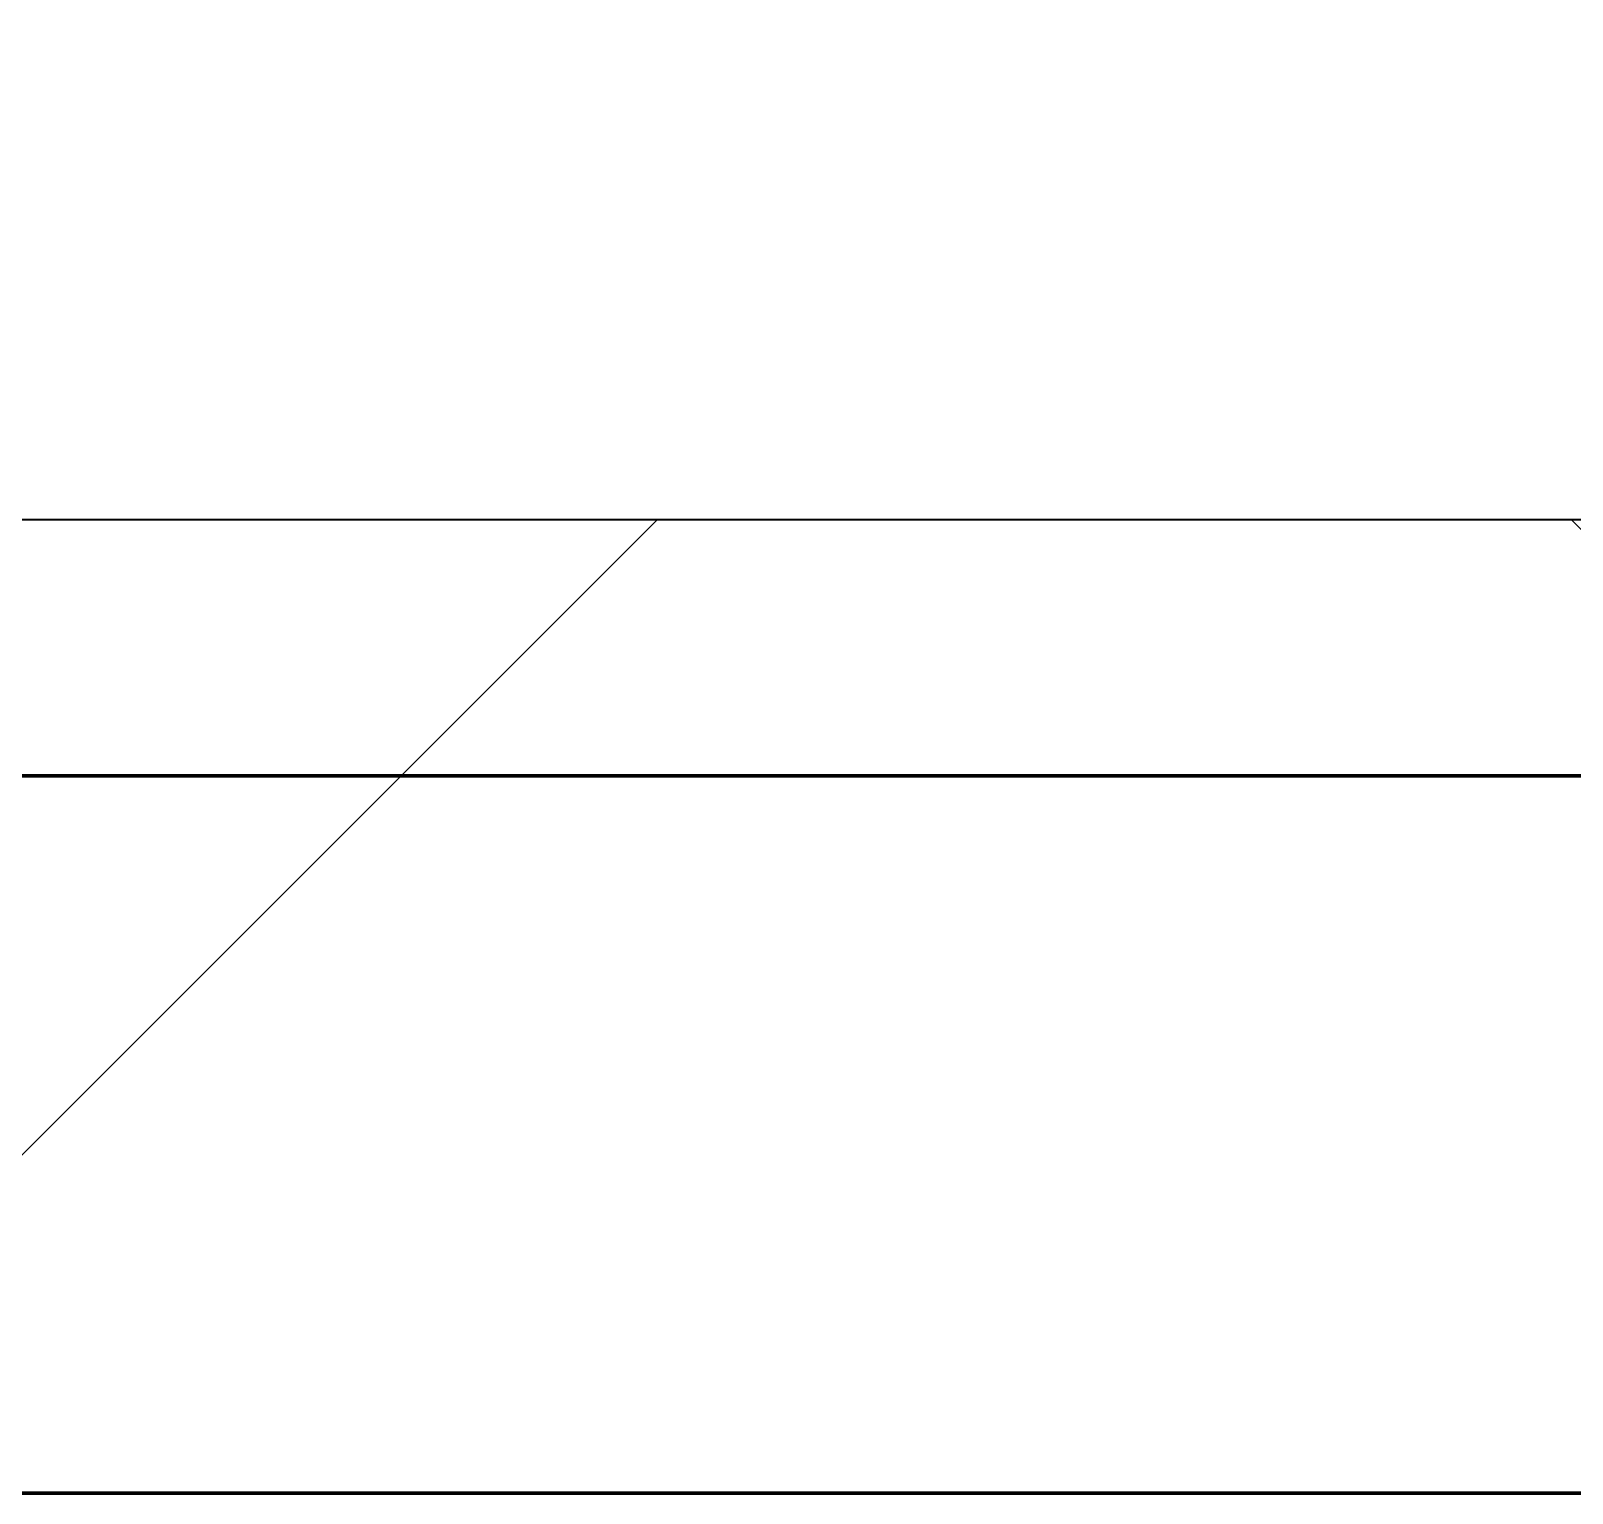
# Model space of a CAD drawing. Header units: millimetres. Extents: x -726012 to -647389, y -20772 to 18805.
# Drawn here: x -703004.6 to -702703.9, y -3460.9 to -3175.6 of the extents above; entities that cross this region are included whole.
import ezdxf
from ezdxf.xclip import XClip

# ---------------------------------------------------------------- set-up
doc = ezdxf.new("R2010")
doc.units = ezdxf.units.MM
doc.header["$XCLIPFRAME"] = 0
for name, color, linetype, lineweight in [('A-GLAZ-CURT', 2, 'Continuous', 9), ('A-WALL', 5, 'Continuous', 35), ('A-WALL-FNSH', 2, 'Continuous', 35), ('A-WALL-PATT', 1, 'Continuous', 35)]:
    doc.layers.add(name, color=color, linetype=linetype, lineweight=lineweight)
doc.layers.add('A11_ALU.SOLID SHEET', color=2, linetype='Continuous')

# ---------------------------------------------------------------- blocks, each defined once
blk = doc.blocks.new('PPLS-PP19_Custom Tile Pattern - Custom Tile Pattern-V156-4233-01 ENLARGED MULTI-PURPOSE LEVEL - REFLECTED CEILING PLAN - SHEET 4')
at = {"layer": 'A-GLAZ-CURT'}
for p, q in [((-300, 0), (300, 0)), ((300, 0), (-300, 0)), ((230.06, 0), (300, 0)), ((-300, -50), (300, -50)), ((300, -50), (-300, -50))]:
    blk.add_line(p, q, dxfattribs=at)
for points, knots in [([(300, 0), (286.53, 0), (254.22, 0), (207.11, 0), (177.41, 0), (159.34, 0), (158.33, 0), (158.3, 0)], [-285.253232, -285.253232, -285.253232, -285.253232, -244.693688, -187.987675, -143.776725, -129.632772, -123.352749, -123.352749, -123.352749, -123.352749]), ([(171.51, 0), (176.48, 0), (193.23, 0), (201.73, 0), (208.81, 0), (213.9, 0), (241.96, 0), (266.73, 0), (281.71, 0), (291.71, 0), (296.52, 0), (297.86, 0), (298.09, 0)], [-7971.819559, -7971.819559, -7971.819559, -7971.819559, -7784.112253, -7606.717214, -7289.299508, -7042.621073, -6582.165592, -6068.460911, -5766.029927, -5566.724884, -5280.360606, -5199.253518, -5199.253518, -5199.253518, -5199.253518]), ([(300, 0), (288.22, 0), (262, 0), (230.43, 0), (219.94, 0), (219.02, 0)], [-12528.858583, -12528.858583, -12528.858583, -12528.858583, -11905.454923, -11162.864862, -10856.732305, -10856.732305, -10856.732305, -10856.732305]), ([(284.76, 0), (284.76, 0), (285.09, 0), (287.47, 0), (293.59, 0), (297.76, 0), (300, 0)], [-4110.630118, -4110.630118, -4110.630118, -4110.630118, -4053.389046, -3959.664717, -3862.421465, -3746.95702, -3746.95702, -3746.95702, -3746.95702]), ([(297.38, 0), (295.84, 0), (291.62, 0), (285.38, 0), (284.87, 0)], [-4803.172655, -4803.172655, -4803.172655, -4803.172655, -4358.271401, -4143.037883, -4143.037883, -4143.037883, -4143.037883])]:
    blk.add_open_spline(points, degree=3, knots=knots, dxfattribs=at)
blk = doc.blocks.new('PPLS-PP19_Custom Tile Pattern - Custom Tile Pattern-V157-4233-01 ENLARGED MULTI-PURPOSE LEVEL - REFLECTED CEILING PLAN - SHEET 4')
at = {"layer": 'A-GLAZ-CURT'}
for p, q in [((-300, 0), (300, 0)), ((300, 0), (-300, 0)), ((-293.07, 0), (-275.75, 0)), ((-275.75, 0), (-293.07, 0)), ((-222.32, 0), (-213.8, 0)), ((-213.8, 0), (-222.32, 0)), ((-213.66, 0), (-205, 0)), ((-205, 0), (-213.66, 0)), ((-300, -50), (300, -50)), ((300, -50), (-300, -50))]:
    blk.add_line(p, q, dxfattribs=at)
at = {"layer": 'A-GLAZ-CURT', "flags": 128}
for points in [[(-300, 0), (-291.56, 0), (-283.3, 0), (-275.2, 0), (-267.26, 0), (-259.45, 0), (-251.77, 0), (-244.2, 0), (-236.74, 0), (-229.36, 0), (-222.06, 0), (-214.83, 0)], [(-145.5, 0), (-150.63, 0), (-155.53, 0), (-160.27, 0), (-164.95, 0), (-169.65, 0), (-174.47, 0), (-179.49, 0), (-184.81, 0), (-190.44, 0), (-196.37, 0), (-202.58, 0), (-209.04, 0), (-215.73, 0), (-222.63, 0), (-229.72, 0), (-236.97, 0), (-244.39, 0), (-251.96, 0), (-259.67, 0), (-267.51, 0), (-275.48, 0), (-283.55, 0), (-291.73, 0), (-300, 0)], [(-213.79, 0), (-207.71, 0), (-200.76, 0), (-194.02, 0), (-187.54, 0), (-181.38, 0), (-175.58, 0), (-170.25, 0), (-165.64, 0), (-162.01, 0), (-159.53, 0), (-157.46, 0), (-154.52, 0), (-149.42, 0), (-141.84, 0), (-132.81, 0), (-126.08, 0)], [(-125.17, 0), (-128.55, 0), (-134.16, 0), (-140.03, 0), (-145.47, 0)]]:
    blk.add_lwpolyline(points, dxfattribs=at)
at = {"layer": 'A-GLAZ-CURT'}
for points, knots in [([(-300, 0), (-284.65, 0), (-236.57, 0), (-174.61, 0), (-129.95, 0), (-110.8, 0), (-99.5, 0), (-91.46, 0)], [-5323.127839, -5323.127839, -5323.127839, -5323.127839, -4502.809032, -2700.551212, -1002.059161, -460.363443, 0, 0, 0, 0]), ([(-145.61, 0), (-165.95, 0), (-207.65, 0), (-262.56, 0), (-294.48, 0), (-300, 0)], [-16829.876344, -16829.876344, -16829.876344, -16829.876344, -15131.813646, -13729.592194, -13439.944408, -13439.944408, -13439.944408, -13439.944408]), ([(-145.58, 0), (-147.7, 0), (-148.17, 0), (-158.72, 0), (-174.02, 0), (-185.59, 0), (-209.77, 0), (-232.01, 0), (-255.22, 0), (-262.59, 0), (-264.9, 0), (-265.4, 0)], [-2880.500734, -2880.500734, -2880.500734, -2880.500734, -2477.344047, -2237.412286, -2029.680487, -1755.085331, -1400.429864, -858.079193, -543.655514, -208.940337, 0, 0, 0, 0]), ([(-258.6, 0), (-257.91, 0), (-254.26, 0), (-241.25, 0), (-226.4, 0), (-216.75, 0), (-213.81, 0)], [-5722.54675, -5722.54675, -5722.54675, -5722.54675, -5657.471696, -5413.335975, -5017.494783, -4855.082018, -4855.082018, -4855.082018, -4855.082018]), ([(-213.8, 0), (-216.78, 0), (-222.34, 0), (-231.26, 0), (-233.46, 0), (-234, 0)], [-1134.506116, -1134.506116, -1134.506116, -1134.506116, -978.033455, -846.069444, -682.911962, -682.911962, -682.911962, -682.911962]), ([(-233.49, 0), (-233.44, 0), (-232.38, 0), (-230.74, 0), (-225.3, 0), (-223.63, 0)], [-455.274641, -455.274641, -455.274641, -455.274641, -440.605512, -119.536984, 0, 0, 0, 0]), ([(-213.8, 0), (-212.04, 0), (-202.6, 0), (-188.58, 0), (-169.02, 0), (-156.01, 0), (-148.18, 0), (-146.3, 0)], [-5260.88945, -5260.88945, -5260.88945, -5260.88945, -5161.076232, -4739.070012, -4465.409639, -4149.119819, -4046.8857, -4046.8857, -4046.8857, -4046.8857]), ([(-133.82, 0), (-135.51, 0), (-137.8, 0), (-149.31, 0), (-162.01, 0), (-177.91, 0), (-196.42, 0), (-208.16, 0), (-213.59, 0)], [-2731.647847, -2731.647847, -2731.647847, -2731.647847, -2418.507304, -2308.929706, -2113.765672, -1763.376603, -1422.553702, -1138.186603, -1138.186603, -1138.186603, -1138.186603]), ([(-212.94, 0), (-212.82, 0), (-209.65, 0), (-200.2, 0), (-185.8, 0), (-171.77, 0), (-158.7, 0), (-157.22, 0)], [-4839.200608, -4839.200608, -4839.200608, -4839.200608, -4832.723979, -4666.091899, -4349.945572, -4000.813434, -3840.635403, -3840.635403, -3840.635403, -3840.635403]), ([(-152.35, 0), (-151.03, 0), (-149.12, 0), (-146.95, 0), (-146.49, 0)], [-3494.978217, -3494.978217, -3494.978217, -3494.978217, -3371.022232, -3341.352801, -3341.352801, -3341.352801, -3341.352801]), ([(-118.78, 0), (-121.86, 0), (-126.28, 0), (-136.96, 0), (-147.46, 0), (-150.03, 0), (-150.57, 0)], [-5938.474035, -5938.474035, -5938.474035, -5938.474035, -5700.061948, -5508.838257, -5298.784692, -5196.16478, -5196.16478, -5196.16478, -5196.16478]), ([(-150.34, 0), (-150.07, 0), (-148.94, 0), (-147.66, 0), (-146.54, 0)], [-4948.728362, -4948.728362, -4948.728362, -4948.728362, -4883.323924, -4701.291944, -4701.291944, -4701.291944, -4701.291944]), ([(-77.81, 0), (-78.66, 0), (-88.63, 0), (-110.94, 0), (-130.52, 0), (-147.74, 0), (-149.07, 0)], [-7555.913918, -7555.913918, -7555.913918, -7555.913918, -7508.296369, -7004.680444, -6449.282163, -6277.220794, -6277.220794, -6277.220794, -6277.220794]), ([(-146.69, 0), (-146.59, 0), (-145.49, 0), (-135.69, 0), (-128.29, 0), (-125.15, 0)], [-420.34245, -420.34245, -420.34245, -420.34245, -406.956646, -290.263673, 0, 0, 0, 0]), ([(-145.54, 0), (-144.13, 0), (-139.31, 0), (-127.26, 0), (-107.3, 0), (-91.91, 0), (-80.45, 0), (-77.12, 0)], [-4649.535772, -4649.535772, -4649.535772, -4649.535772, -4440.880425, -4054.690705, -3793.097032, -3402.597032, -3225.343488, -3225.343488, -3225.343488, -3225.343488]), ([(-86.16, 0), (-91.37, 0), (-104.13, 0), (-122.65, 0), (-137.66, 0), (-143.78, 0), (-145.49, 0)], [-1681.3698, -1681.3698, -1681.3698, -1681.3698, -1374.161226, -945.742622, -741.901385, -563.061033, -563.061033, -563.061033, -563.061033]), ([(-78.11, 0), (-79.6, 0), (-94.29, 0), (-117.25, 0), (-141.85, 0), (-145.47, 0)], [-19154.4011, -19154.4011, -19154.4011, -19154.4011, -18935.241197, -17136.203329, -16833.866825, -16833.866825, -16833.866825, -16833.866825]), ([(-145.45, 0), (-141.94, 0), (-135.15, 0), (-127.33, 0), (-124.19, 0), (-123.43, 0), (-123.28, 0)], [-4031.574715, -4031.574715, -4031.574715, -4031.574715, -3839.893365, -3647.167523, -3488.92562, -3439.852845, -3439.852845, -3439.852845, -3439.852845]), ([(-144.74, 0), (-144.47, 0), (-139.73, 0), (-137.28, 0), (-133.93, 0), (-128.78, 0), (-126.5, 0)], [-6044.731135, -6044.731135, -6044.731135, -6044.731135, -6017.569127, -5560.701257, -5364.112219, -5231.017328, -5231.017328, -5231.017328, -5231.017328]), ([(-127.41, 0), (-131.63, 0), (-133.16, 0), (-134.09, 0), (-134.15, 0)], [-8540.990293, -8540.990293, -8540.990293, -8540.990293, -8266.114998, -8246.473386, -8246.473386, -8246.473386, -8246.473386]), ([(-134.15, 0), (-133.32, 0), (-130.31, 0), (-117.33, 0), (-92.04, 0), (-74.02, 0), (-62.74, 0), (-60.36, 0), (-59.97, 0)], [-7657.439573, -7657.439573, -7657.439573, -7657.439573, -7293.749979, -6839.55839, -6236.997189, -5713.340575, -5140.470607, -5006.787413, -5006.787413, -5006.787413, -5006.787413]), ([(-120.13, 0), (-120.14, 0), (-120.24, 0), (-121.3, 0), (-129.25, 0), (-133.82, 0)], [-2933.992132, -2933.992132, -2933.992132, -2933.992132, -2920.575025, -2840.280255, -2731.647847, -2731.647847, -2731.647847, -2731.647847]), ([(-113.43, 0), (-113.44, 0), (-113.96, 0), (-119.73, 0), (-125.43, 0), (-127.03, 0), (-127.41, 0)], [-328.499627, -328.499627, -328.499627, -328.499627, -282.672656, -98.539552, -24.539552, 0, 0, 0, 0]), ([(-126.5, 0), (-122.44, 0), (-108.71, 0), (-86.68, 0), (-63.44, 0), (-54.4, 0), (-48.53, 0), (-30.79, 0), (-21.51, 0), (-11.09, 0), (-8.81, 0)], [-5231.017328, -5231.017328, -5231.017328, -5231.017328, -4994.692869, -4542.524482, -4008.285538, -3689.699207, -3546.54457, -3315.260113, -2864.387349, -2741.189343, -2741.189343, -2741.189343, -2741.189343]), ([(-125.15, 0), (-124.93, 0), (-121.96, 0), (-113.01, 0), (-98.9, 0), (-85.29, 0), (-71.67, 0), (-65.93, 0), (-65.07, 0)], [-3362.7396, -3362.7396, -3362.7396, -3362.7396, -3342.215224, -3074.362186, -2902.289527, -2605.247022, -2322.099534, -2241.8264, -2241.8264, -2241.8264, -2241.8264]), ([(-122.08, 0), (-122.01, 0), (-121.69, 0), (-121.2, 0), (-120.88, 0)], [-3136.336417, -3136.336417, -3136.336417, -3136.336417, -3110.304437, -3035.164275, -3035.164275, -3035.164275, -3035.164275]), ([(-78.11, 0), (-87.43, 0), (-99.51, 0), (-114.02, 0), (-117.28, 0), (-118.78, 0)], [-740.068933, -740.068933, -740.068933, -740.068933, -229.489605, -116.330425, 0, 0, 0, 0]), ([(-117.74, 0), (-117.19, 0), (-114.78, 0), (-113.43, 0), (-113.43, 0)], [-821.249067, -821.249067, -821.249067, -821.249067, -394.672656, -330.879064, -330.879064, -330.879064, -330.879064]), ([(-36.62, 0), (-36.62, 0), (-40.35, 0), (-44.32, 0), (-58.97, 0), (-85.2, 0), (-107.61, 0), (-116.56, 0), (-117.56, 0)], [-4069.478503, -4069.478503, -4069.478503, -4069.478503, -3858.647035, -3538.256648, -2842.901703, -2193.204658, -1433.981041, -985.49888, -985.49888, -985.49888, -985.49888]), ([(-115.82, 0), (-114.96, 0), (-110.41, 0), (-96.78, 0), (-84.3, 0), (-77.86, 0), (-77.14, 0)], [-5724.064692, -5724.064692, -5724.064692, -5724.064692, -5430.283136, -5103.229623, -4799.173296, -4760.701207, -4760.701207, -4760.701207, -4760.701207]), ([(9.32, 0), (9.08, 0), (7.65, 0), (2.57, 0), (-12.23, 0), (-25.64, 0), (-40, 0), (-56.24, 0), (-75.59, 0), (-94, 0), (-112.01, 0), (-114.94, 0), (-115.63, 0)], [-2922.926651, -2922.926651, -2922.926651, -2922.926651, -2882.788014, -2720.818881, -2518.50168, -2125.455881, -1792.521578, -1466.981642, -1208.454564, -789.402658, -501.969187, -243.577221, -243.577221, -243.577221, -243.577221]), ([(-91.46, 0), (-90.09, 0), (-84.7, 0), (-77.43, 0), (-72.73, 0), (-72.64, 0), (-72.64, 0)], [-19832.387487, -19832.387487, -19832.387487, -19832.387487, -19753.885894, -19541.04734, -19478.625389, -19471.062469, -19471.062469, -19471.062469, -19471.062469]), ([(-63.96, 0), (-64.13, 0), (-72.5, 0), (-80.63, 0), (-86.16, 0)], [-2171.769325, -2171.769325, -2171.769325, -2171.769325, -2007.031671, -1681.3698, -1681.3698, -1681.3698, -1681.3698]), ([(-77.18, 0), (-77.76, 0), (-80.13, 0), (-82.66, 0), (-83.28, 0), (-83.28, 0)], [-1715.65753, -1715.65753, -1715.65753, -1715.65753, -1646.621388, -1424.436217, -1393.971743, -1393.971743, -1393.971743, -1393.971743]), ([(-83.28, 0), (-83.28, 0), (-82.91, 0), (-76.14, 0), (-62.97, 0), (-48.14, 0), (-36.49, 0), (-33.57, 0), (-29.94, 0), (-28.57, 0)], [-1393.4169, -1393.4169, -1393.4169, -1393.4169, -1353.722004, -1274.333717, -1073.56893, -651.549973, -296.515819, -83.513472, 0, 0, 0, 0]), ([(-29.03, 0), (-33.97, 0), (-43.74, 0), (-56.37, 0), (-70.26, 0), (-74.68, 0), (-77.14, 0)], [-2680.714891, -2680.714891, -2680.714891, -2680.714891, -2413.671296, -2161.752162, -2006.592567, -1717.005788, -1717.005788, -1717.005788, -1717.005788]), ([(-36.33, 0), (-36.43, 0), (-37.27, 0), (-45.02, 0), (-46.13, 0), (-60.31, 0), (-71.64, 0), (-77.13, 0)], [-1855.773136, -1855.773136, -1855.773136, -1855.773136, -1810.870157, -1672.078046, -1405.135169, -1060.00838, -758.001621, -758.001621, -758.001621, -758.001621]), ([(-26.75, 0), (-27.82, 0), (-36.18, 0), (-52.68, 0), (-68.13, 0), (-77.12, 0)], [-8718.362214, -8718.362214, -8718.362214, -8718.362214, -8532.293389, -8073.216054, -7568.700058, -7568.700058, -7568.700058, -7568.700058]), ([(-76.63, 0), (-75.3, 0), (-72.32, 0), (-68.41, 0), (-65.12, 0), (-63.63, 0)], [-3216.673436, -3216.673436, -3216.673436, -3216.673436, -3144.956779, -3050.982048, -2969.237017, -2969.237017, -2969.237017, -2969.237017]), ([(-76.52, 0), (-63.66, 0), (-41.55, 0), (-12.78, 0), (4.23, 0), (9.64, 0), (10.14, 0), (10.18, 0)], [-4749.755808, -4749.755808, -4749.755808, -4749.755808, -4065.652676, -3589.737505, -3285.047089, -3066.359526, -3044.715262, -3044.715262, -3044.715262, -3044.715262]), ([(-66.39, 0), (-66.39, 0), (-63.63, 0), (-53.63, 0), (-34.42, 0), (-29.82, 0), (-29.19, 0)], [-2493.31794, -2493.31794, -2493.31794, -2493.31794, -2315.303971, -1809.437387, -963.711516, -666.19313, -666.19313, -666.19313, -666.19313]), ([(31.18, 0), (25.97, 0), (11.99, 0), (-16.92, 0), (-47.42, 0), (-65.77, 0), (-66.37, 0), (-66.38, 0)], [-4496.803627, -4496.803627, -4496.803627, -4496.803627, -4222.080604, -3745.412743, -2981.410125, -2542.574734, -2498.224237, -2498.224237, -2498.224237, -2498.224237]), ([(-63.63, 0), (-61.49, 0), (-57.39, 0), (-54.49, 0), (-45.2, 0), (-40.79, 0), (-40.46, 0), (-40.44, 0)], [-2969.237017, -2969.237017, -2969.237017, -2969.237017, -2851.217951, -2734.127174, -2474.780881, -2410.990208, -2350.645972, -2350.645972, -2350.645972, -2350.645972]), ([(-58.83, 0), (-58.37, 0), (-57.29, 0), (-54.23, 0), (-46.33, 0), (-42.62, 0), (-41.76, 0)], [-4859.52896, -4859.52896, -4859.52896, -4859.52896, -4680.891996, -4469.85053, -4321.566175, -4270.495146, -4270.495146, -4270.495146, -4270.495146]), ([(-51.83, 0), (-51.83, 0), (-51.78, 0), (-47.4, 0), (-46.01, 0), (-40.22, 0), (-36.78, 0)], [-632.814994, -632.814994, -632.814994, -632.814994, -627.965721, -508.377888, -260.442412, 0, 0, 0, 0]), ([(76.63, 0), (74.8, 0), (67.65, 0), (53.52, 0), (37, 0), (24.07, 0), (12.82, 0), (-2.9, 0), (-20.62, 0), (-32.81, 0), (-44.85, 0), (-51.43, 0), (-51.79, 0)], [-3095.572228, -3095.572228, -3095.572228, -3095.572228, -2950.589685, -2634.532728, -2313.748533, -2106.613311, -1925.670641, -1617.263037, -1290.787923, -1039.307308, -819.71621, -644.910881, -644.910881, -644.910881, -644.910881]), ([(-41.76, 0), (-39.9, 0), (-37.72, 0), (-36.92, 0), (-36.77, 0)], [-4270.495146, -4270.495146, -4270.495146, -4270.495146, -4161.040818, -4106.245333, -4106.245333, -4106.245333, -4106.245333]), ([(-36.78, 0), (-32.43, 0), (-19.22, 0), (8.83, 0), (37.67, 0), (55.74, 0), (59.22, 0)], [-6191.144455, -6191.144455, -6191.144455, -6191.144455, -5862.463379, -5340.621928, -4573.028122, -4385.393989, -4385.393989, -4385.393989, -4385.393989]), ([(-36.29, 0), (-36.29, 0), (-34.66, 0), (-28.88, 0), (-26.95, 0), (-26.54, 0)], [-9150.272121, -9150.272121, -9150.272121, -9150.272121, -9057.163041, -8919.836787, -8834.607043, -8834.607043, -8834.607043, -8834.607043]), ([(-9.24, 0), (-13.37, 0), (-22.69, 0), (-34.76, 0), (-36.04, 0)], [-9648.32085, -9648.32085, -9648.32085, -9648.32085, -9424.652049, -9182.880979, -9182.880979, -9182.880979, -9182.880979]), ([(-33.34, 0), (-33.34, 0), (-32.93, 0), (-31.16, 0), (-30.52, 0)], [-2415.024266, -2415.024266, -2415.024266, -2415.024266, -2357.633367, -2323.618664, -2323.618664, -2323.618664, -2323.618664]), ([(70.61, 0), (66.16, 0), (55.8, 0), (39.61, 0), (24.74, 0), (2.64, 0), (-17.84, 0), (-30.57, 0), (-31.82, 0), (-32, 0)], [-4647.237329, -4647.237329, -4647.237329, -4647.237329, -4326.416877, -4098.545751, -3766.694881, -3333.063701, -2994.501669, -2698.150104, -2614.070998, -2614.070998, -2614.070998, -2614.070998]), ([(-30.76, 0), (-30.73, 0), (-29.99, 0), (-23.47, 0), (-15.75, 0), (-15.19, 0)], [-54176.191683, -54176.191683, -54176.191683, -54176.191683, -54157.274271, -53749.15266, -53717.791567, -53717.791567, -53717.791567, -53717.791567]), ([(-30.52, 0), (-27.11, 0), (-21.19, 0), (-13.78, 0), (-9.76, 0)], [-2323.618664, -2323.618664, -2323.618664, -2323.618664, -2142.497158, -1936.348887, -1936.348887, -1936.348887, -1936.348887]), ([(-13, 0), (-14.35, 0), (-17.68, 0), (-25.97, 0), (-29.52, 0), (-30.21, 0)], [-55207.591944, -55207.591944, -55207.591944, -55207.591944, -54789.006179, -54461.685999, -54290.791712, -54290.791712, -54290.791712, -54290.791712]), ([(-8.79, 0), (-11.38, 0), (-17.98, 0), (-24.92, 0), (-29.03, 0)], [-3061.356002, -3061.356002, -3061.356002, -3061.356002, -2903.012179, -2680.714891, -2680.714891, -2680.714891, -2680.714891]), ([(-28.98, 0), (-28.66, 0), (-27.39, 0), (-24.45, 0), (-22.56, 0)], [-166.548282, -166.548282, -166.548282, -166.548282, -102.06493, 0, 0, 0, 0]), ([(-28.57, 0), (-26.93, 0), (-20.29, 0), (-11.45, 0), (2.08, 0), (13.15, 0), (21.24, 0), (24.62, 0), (24.72, 0), (24.72, 0)], [-5361.429781, -5361.429781, -5361.429781, -5361.429781, -5261.36855, -5050.479954, -4785.90057, -4596.498881, -4445.288762, -4384.376941, -4376.041937, -4376.041937, -4376.041937, -4376.041937]), ([(-22.56, 0), (-20.27, 0), (-17.03, 0), (-12.73, 0), (-10.87, 0), (-9.88, 0)], [-56468.192263, -56468.192263, -56468.192263, -56468.192263, -56344.022017, -56303.229861, -56238.992205, -56238.992205, -56238.992205, -56238.992205])]:
    blk.add_open_spline(points, degree=3, knots=knots, dxfattribs=at)
for points in [[(-223.63, 0), (-220.79, 0), (-217.38, 0), (-213.8, 0)], [(-148.23, 0), (-147.4, 0), (-146.43, 0), (-145.48, 0)], [(-145.56, 0), (-146.23, 0), (-146.71, 0), (-146.95, 0)], [(-137.88, 0), (-140.56, 0), (-143.24, 0), (-144.92, 0)], [(-144.53, 0), (-143.07, 0), (-141.23, 0), (-138.62, 0)], [(-72.93, 0), (-73.9, 0), (-75.01, 0), (-76.21, 0)], [(-39.84, 0), (-39.08, 0), (-38.11, 0), (-37.36, 0)]]:
    blk.add_open_spline(points, degree=3, dxfattribs=at)
blk = doc.blocks.new('*U885')
at = {"layer": 'A-GLAZ-CURT'}
for name, p in [('PPLS-PP19_Custom Tile Pattern - Custom Tile Pattern-V156-4233-01 ENLARGED MULTI-PURPOSE LEVEL - REFLECTED CEILING PLAN - SHEET 4', (-27000, 4270.45)), ('PPLS-PP19_Custom Tile Pattern - Custom Tile Pattern-V157-4233-01 ENLARGED MULTI-PURPOSE LEVEL - REFLECTED CEILING PLAN - SHEET 4', (-26400, 4270.45))]:
    blk.add_blockref(name, p, dxfattribs=at)
blk = doc.blocks.new('*U1287')
blk.add_lwpolyline([(21173.36, -580), (28210, -580), (28210, -6849.96), (45954.15, -6849.96), (45954.15, 600), (82995.06, 600), (83086.47, 650), (90052, 650), (90392, 990), (103159.16, 990), (103159.16, 4990), (21173.36, 4990), (21173.36, 3485.45), (21203.36, 3485.45), (21203.36, 925.54), (21173.36, 925.54), (21173.36, -580)])

msp = doc.modelspace()

# ---------------------------------------------------------------- hatches: boundary and pattern name
at = {"layer": 'A-WALL-PATT', "lineweight": 9}
h = msp.add_hatch(dxfattribs=at)
h.set_pattern_fill('FP_3', color=256, style=0, pattern_type=2)
h.set_pattern_definition([(45, (0, 0), (-212.13203, 212.13203), []), (135, (0, 0), (-212.13203, -212.13203), [])])
h.paths.add_polyline_path([(-698728.22, -3320.94), (-698728.22, -3270.94), (-701451.04, -3270.94), (-701339.13, -3320.94), (-699206.29, -3320.94)])
h.paths.add_polyline_path([(-703169.5, -3320.94), (-701449.44, -3320.94), (-701561.35, -3270.94), (-705051.04, -3270.94), (-704939.13, -3320.94), (-703306.16, -3320.94)])
h.paths.add_polyline_path([(-706586.05, -3320.94), (-705049.44, -3320.94), (-705161.35, -3270.94), (-716522.37, -3270.94), (-716522.37, -3320.94), (-706722.72, -3320.94)])
h = msp.add_hatch(dxfattribs=at)
h.set_pattern_fill('FP_4', color=256, style=0, pattern_type=2)
h.set_pattern_definition([(45, (0, 0), (-212.13203, 212.13203), [])])
h.paths.add_polyline_path([(-698678.22, -3460.94), (-698678.22, -3320.94), (-701339.13, -3320.94), (-701288.73, -3343.46), (-701284.96, -3341.28), (-701279.79, -3341.28), (-701273.71, -3345.94), (-701272.71, -3350.62), (-701207.37, -3379.81), (-701225.73, -3420.89), (-701449.44, -3320.94), (-704939.13, -3320.94), (-704888.73, -3343.46), (-704884.96, -3341.28), (-704879.79, -3341.28), (-704873.71, -3345.94), (-704872.71, -3350.62), (-704807.37, -3379.81), (-704825.73, -3420.89), (-705049.44, -3320.94), (-716522.37, -3320.94), (-716522.37, -3460.94), (-699206.29, -3460.94)])

# ---------------------------------------------------------------- linework, layer by layer
at = {"layer": 'A-WALL', "color": 7, "lineweight": 70}
for p, q in [((-704782.37, -3320.94), (-702382.37, -3320.94)), ((-702382.37, -3320.94), (-704782.37, -3320.94)), ((-702382.37, -3460.94), (-704782.37, -3460.94))]:
    msp.add_line(p, q, dxfattribs=at)
at = {"layer": 'A-WALL-FNSH', "color": 250}
msp.add_line((-704782.37, -3270.94), (-702382.37, -3270.94), dxfattribs=at)

# ---------------------------------------------------------------- block references
msp.add_blockref('*U885', (-676282.37, -7541.39))

# ---------------------------------------------------------------- next in the draw order: block references
at = {"layer": 'A11_ALU.SOLID SHEET'}
ref = msp.add_blockref('*U1287', (-744682.37, 3579.02), dxfattribs=at)
XClip(ref).set_block_clipping_path([(22516.8245944298, -23612.0000696909), (92487.8891097467, 7199.9972603897)])

doc.saveas('drawing.dxf')
